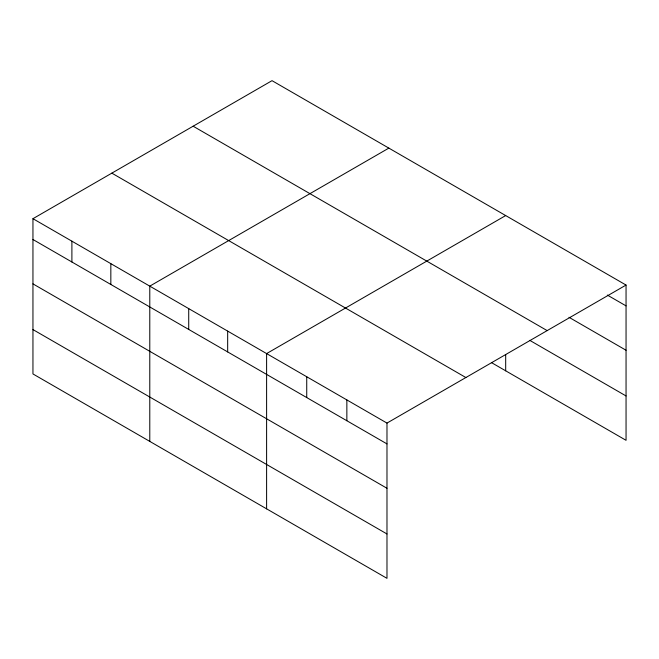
<?xml version="1.0" encoding="UTF-8"?>
<svg xmlns="http://www.w3.org/2000/svg" width="659" height="659" viewBox="0 0 659 659"><rect width="100%" height="100%" fill="white"/><g stroke="black" fill="none" stroke-linecap="round" stroke-linejoin="round"><path stroke-width="0.99" d="M32.95 218.689L386.981 423.086L386.981 578.338L32.95 373.941L32.95 218.689L272.019 80.662L626.05 285.059L626.05 440.311L491.523 362.639M388.851 148.11L149.782 286.138L149.782 441.39M505.684 215.567L266.607 353.586L266.607 508.847M386.981 423.086L626.05 285.059M607.326 295.067L626.05 305.875M568.989 317.292L626.05 350.242M193.128 126.207L547.159 330.604M529.754 340.349L626.05 395.952M111.841 173.144L465.872 377.533M32.95 239.505L386.981 443.902M32.95 283.872L386.981 488.27M32.95 329.582L386.981 533.971M505.684 354.682L505.684 370.819M346.856 399.922L346.856 420.739M306.732 376.759L306.732 397.575M227.668 331.106L227.668 351.922M188.721 308.626L188.721 329.442M110.836 263.658L110.836 284.474M71.897 241.169L71.897 261.994"/></g></svg>
